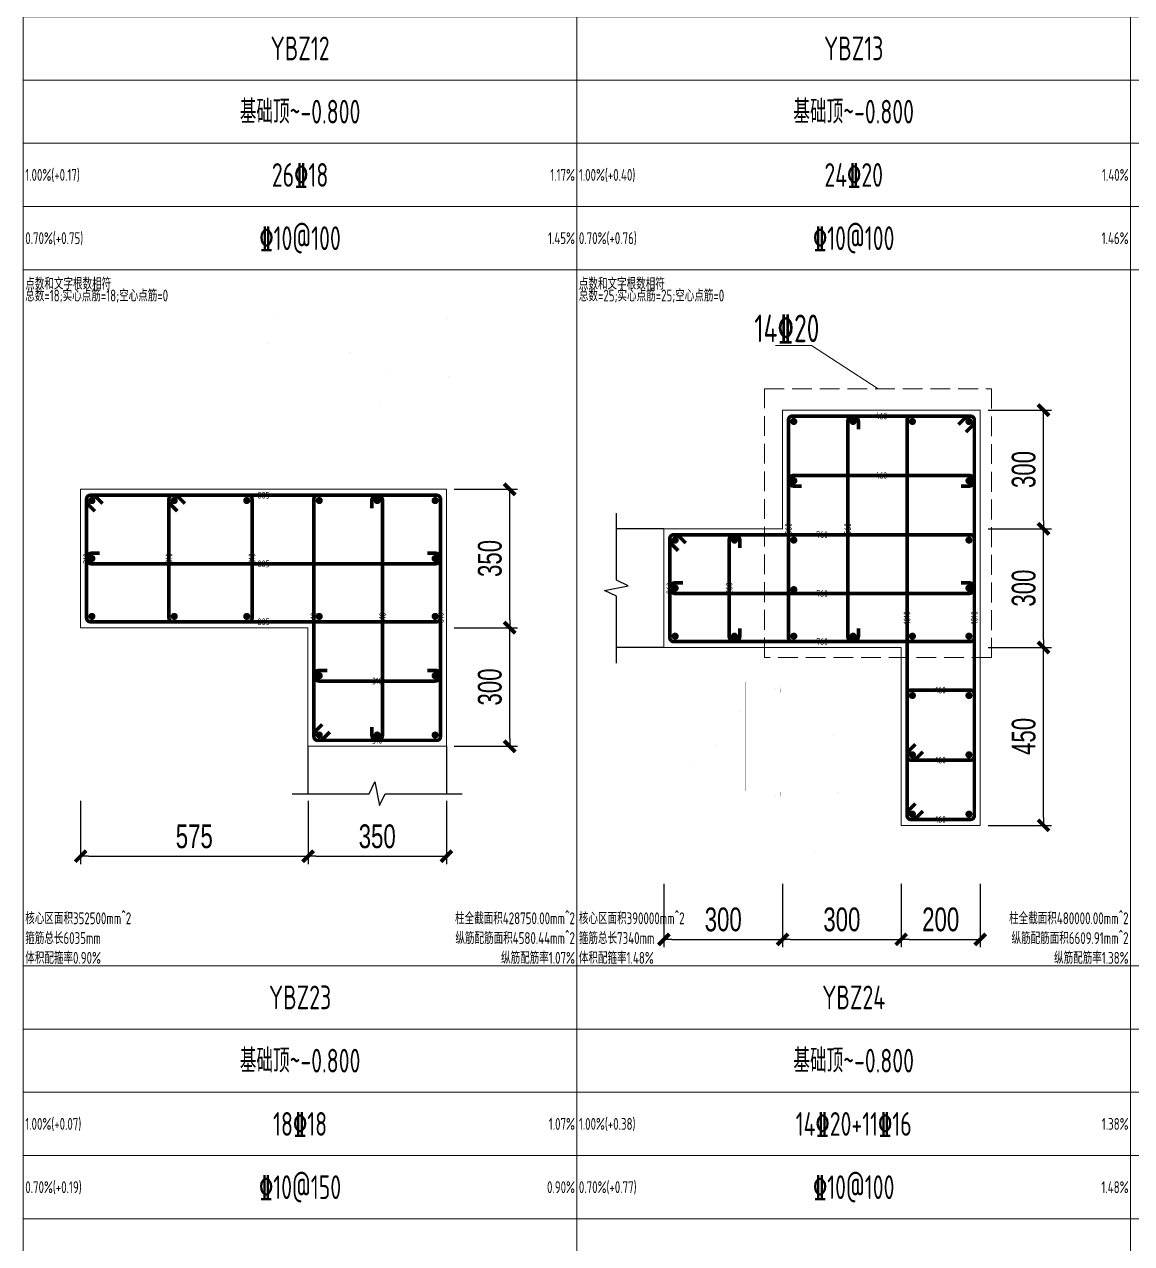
# Model space of a CAD drawing. Extents: x 5874492 to 7194610, y -939842 to -279257.
# Drawn here: x 6407375 to 6421375, y -486791 to -471373 of the extents above; entities that cross this region are included whole.
import ezdxf
from ezdxf.enums import TextEntityAlignment as Align

# ---------------------------------------------------------------- set-up
doc = ezdxf.new("R2010")
doc.units = 0
doc.header["$LTSCALE"] = 1000
doc.linetypes.add('DASH', pattern=[0.35, 0.25, -0.1])
for name, color, linetype, lineweight in [('S-墙柱-编号', 4, 'Continuous', 20), ('S-大样-REIN', 1, 'Continuous', 20), ('S-大样-实线', 2, 'Continuous', 20), ('S-板-楼板负筋', 1, 'Continuous', 20), ('S-通用-TAB', 7, 'Continuous', 20)]:
    doc.layers.add(name, color=color, linetype=linetype, lineweight=lineweight)
for name, color, linetype in [('S-大样-实线-pdx', 7, 'Continuous'), ('z-计算配筋', 7, 'Continuous'), ('z-详图标注', 3, 'Continuous')]:
    doc.layers.add(name, color=color, linetype=linetype)
doc.layers.add('箍筋长度', color=3, linetype='Continuous', plot=False)
doc.layers.add('配箍校核', color=34, linetype='Continuous', plot=False)
doc.styles.add('BW_Dim', font='Bweng.shx', dxfattribs={"width": 0.7, "bigfont": 'hztxt.shx'})
doc.styles.add('BW_Rein', font='tssdeng.shx', dxfattribs={"width": 0.7, "bigfont": 'hztxt.shx'})
doc.styles.add('TSSD_Rein', font='tssdeng.shx', dxfattribs={"width": 0.7, "bigfont": 'hztxt.shx'})
doc.dimstyles.new('Cyz_20_100', dxfattribs={"dimtxt": 300, "dimasz": 100, "dimexe": 100, "dimexo": 100, "dimgap": 100, "dimtad": 1, "dimdec": 0, "dimlfac": 0.2, "dimzin": 0, "dimdsep": 46, "dimtxsty": 'BW_Dim', "dimblk": '_bwk', "dimcen": 0, "dimclrt": 7, "dimadec": 0, "dimazin": 0, "dimtfac": 1, "dimtdec": 0, "dimtix": 1, "dimtmove": 2, "dimatfit": 0, "dimfxl": 0, "dimtolj": 1, "dimtzin": 0, "dimarcsym": 0})

# ---------------------------------------------------------------- blocks, each defined once
blk = doc.blocks.new('_bwk')
blk.add_line((-1, 0), (0, 0))
at = {"const_width": 0.5}
blk.add_lwpolyline([(-0.7, -0.7), (0.7, 0.7)], dxfattribs=at)
blk = doc.blocks.new('*D2195')
at = {"layer": 'Defpoints', "color": 0, "transparency": 16777216}
for p in [(6412711, -479002), (6413511, -479002), (6412711, -480502)]:
    blk.add_point(p, dxfattribs=at)
at = {"layer": 'z-详图标注', "color": 0, "lineweight": -2, "transparency": 16777216}
for p, q in [((6412811, -479002), (6413611, -479002)), ((6413511, -480402), (6413511, -479102)), ((6412811, -480502), (6413611, -480502))]:
    blk.add_line(p, q, dxfattribs=at)
at = {"layer": 'z-详图标注', "color": 0, "lineweight": -2, "transparency": 16777216, "xscale": 100, "yscale": 100, "zscale": 100}
for p, rotation in [((6413511, -479002), 90), ((6413511, -480502), 270)]:
    blk.add_blockref('_bwk', p, dxfattribs=dict(at, rotation=rotation))
at = {"layer": 'z-详图标注', "color": 7, "transparency": 16777216, "insert": (6413261, -479752), "char_height": 300, "attachment_point": 5, "rotation": 90, "style": 'BW_Dim'}
blk.add_mtext('\\A1;300', dxfattribs=at)
blk = doc.blocks.new('*D2196')
at = {"layer": 'Defpoints', "color": 0, "transparency": 16777216}
for p in [(6412711, -477252), (6413511, -477252), (6412711, -479002)]:
    blk.add_point(p, dxfattribs=at)
at = {"layer": 'z-详图标注', "color": 0, "lineweight": -2, "transparency": 16777216}
for p, q in [((6412811, -477252), (6413611, -477252)), ((6413511, -478902), (6413511, -477352)), ((6412811, -479002), (6413611, -479002))]:
    blk.add_line(p, q, dxfattribs=at)
at = {"layer": 'z-详图标注', "color": 0, "lineweight": -2, "transparency": 16777216, "xscale": 100, "yscale": 100, "zscale": 100}
for p, rotation in [((6413511, -477252), 90), ((6413511, -479002), 270)]:
    blk.add_blockref('_bwk', p, dxfattribs=dict(at, rotation=rotation))
at = {"layer": 'z-详图标注', "color": 7, "transparency": 16777216, "insert": (6413261, -478127), "char_height": 300, "attachment_point": 5, "rotation": 90, "style": 'BW_Dim'}
blk.add_mtext('\\A1;350', dxfattribs=at)
blk = doc.blocks.new('*D2197')
at = {"layer": 'Defpoints', "color": 0, "transparency": 16777216}
for p in [(6408086, -481092), (6410961, -481092), (6410961, -481892)]:
    blk.add_point(p, dxfattribs=at)
at = {"layer": 'z-详图标注', "color": 0, "lineweight": -2, "transparency": 16777216}
for p, q in [((6408086, -481192), (6408086, -481992)), ((6410961, -481192), (6410961, -481992)), ((6408186, -481892), (6410861, -481892))]:
    blk.add_line(p, q, dxfattribs=at)
at = {"layer": 'z-详图标注', "color": 0, "lineweight": -2, "transparency": 16777216, "xscale": 100, "yscale": 100, "zscale": 100, "rotation": 180}
blk.add_blockref('_bwk', (6408086, -481892), dxfattribs=at)
at = {"layer": 'z-详图标注', "color": 0, "lineweight": -2, "transparency": 16777216, "xscale": 100, "yscale": 100, "zscale": 100}
blk.add_blockref('_bwk', (6410961, -481892), dxfattribs=at)
at = {"layer": 'z-详图标注', "color": 7, "transparency": 16777216, "insert": (6409523, -481642), "char_height": 300, "attachment_point": 5, "style": 'BW_Dim'}
blk.add_mtext('\\A1;575', dxfattribs=at)
blk = doc.blocks.new('*D2198')
at = {"layer": 'Defpoints', "color": 0, "transparency": 16777216}
for p in [(6410961, -481092), (6412711, -481092), (6412711, -481892)]:
    blk.add_point(p, dxfattribs=at)
at = {"layer": 'z-详图标注', "color": 0, "lineweight": -2, "transparency": 16777216}
for p, q in [((6410961, -481192), (6410961, -481992)), ((6412711, -481192), (6412711, -481992)), ((6411061, -481892), (6412611, -481892))]:
    blk.add_line(p, q, dxfattribs=at)
at = {"layer": 'z-详图标注', "color": 0, "lineweight": -2, "transparency": 16777216, "xscale": 100, "yscale": 100, "zscale": 100, "rotation": 180}
blk.add_blockref('_bwk', (6410961, -481892), dxfattribs=at)
at = {"layer": 'z-详图标注', "color": 0, "lineweight": -2, "transparency": 16777216, "xscale": 100, "yscale": 100, "zscale": 100}
blk.add_blockref('_bwk', (6412711, -481892), dxfattribs=at)
at = {"layer": 'z-详图标注', "color": 7, "transparency": 16777216, "insert": (6411836, -481642), "char_height": 300, "attachment_point": 5, "style": 'BW_Dim'}
blk.add_mtext('\\A1;350', dxfattribs=at)
blk = doc.blocks.new('*D2199')
at = {"layer": 'Defpoints', "color": 0, "transparency": 16777216}
for p in [(6419461, -479252), (6420261, -479252), (6419461, -481502)]:
    blk.add_point(p, dxfattribs=at)
at = {"layer": 'z-详图标注', "color": 0, "lineweight": -2, "transparency": 16777216}
for p, q in [((6419561, -479252), (6420361, -479252)), ((6420261, -481402), (6420261, -479352)), ((6419561, -481502), (6420361, -481502))]:
    blk.add_line(p, q, dxfattribs=at)
at = {"layer": 'z-详图标注', "color": 0, "lineweight": -2, "transparency": 16777216, "xscale": 100, "yscale": 100, "zscale": 100}
for p, rotation in [((6420261, -479252), 90), ((6420261, -481502), 270)]:
    blk.add_blockref('_bwk', p, dxfattribs=dict(at, rotation=rotation))
at = {"layer": 'z-详图标注', "color": 7, "transparency": 16777216, "insert": (6420011, -480377), "char_height": 300, "attachment_point": 5, "rotation": 90, "style": 'BW_Dim'}
blk.add_mtext('\\A1;450', dxfattribs=at)
blk = doc.blocks.new('*D2200')
at = {"layer": 'Defpoints', "color": 0, "transparency": 16777216}
for p in [(6419461, -477752), (6420261, -477752), (6419461, -479252)]:
    blk.add_point(p, dxfattribs=at)
at = {"layer": 'z-详图标注', "color": 0, "lineweight": -2, "transparency": 16777216}
for p, q in [((6419561, -477752), (6420361, -477752)), ((6420261, -479152), (6420261, -477852)), ((6419561, -479252), (6420361, -479252))]:
    blk.add_line(p, q, dxfattribs=at)
at = {"layer": 'z-详图标注', "color": 0, "lineweight": -2, "transparency": 16777216, "xscale": 100, "yscale": 100, "zscale": 100}
for p, rotation in [((6420261, -477752), 90), ((6420261, -479252), 270)]:
    blk.add_blockref('_bwk', p, dxfattribs=dict(at, rotation=rotation))
at = {"layer": 'z-详图标注', "color": 7, "transparency": 16777216, "insert": (6420011, -478502), "char_height": 300, "attachment_point": 5, "rotation": 90, "style": 'BW_Dim'}
blk.add_mtext('\\A1;300', dxfattribs=at)
blk = doc.blocks.new('*D2201')
at = {"layer": 'Defpoints', "color": 0, "transparency": 16777216}
for p in [(6419461, -476252), (6420261, -476252), (6419461, -477752)]:
    blk.add_point(p, dxfattribs=at)
at = {"layer": 'z-详图标注', "color": 0, "lineweight": -2, "transparency": 16777216}
for p, q in [((6419561, -476252), (6420361, -476252)), ((6420261, -477652), (6420261, -476352)), ((6419561, -477752), (6420361, -477752))]:
    blk.add_line(p, q, dxfattribs=at)
at = {"layer": 'z-详图标注', "color": 0, "lineweight": -2, "transparency": 16777216, "xscale": 100, "yscale": 100, "zscale": 100}
for p, rotation in [((6420261, -476252), 90), ((6420261, -477752), 270)]:
    blk.add_blockref('_bwk', p, dxfattribs=dict(at, rotation=rotation))
at = {"layer": 'z-详图标注', "color": 7, "transparency": 16777216, "insert": (6420011, -477002), "char_height": 300, "attachment_point": 5, "rotation": 90, "style": 'BW_Dim'}
blk.add_mtext('\\A1;300', dxfattribs=at)
blk = doc.blocks.new('*D2202')
at = {"layer": 'Defpoints', "color": 0, "transparency": 16777216}
for p in [(6415461, -482143), (6416961, -482143), (6416961, -482943)]:
    blk.add_point(p, dxfattribs=at)
at = {"layer": 'z-详图标注', "color": 0, "lineweight": -2, "transparency": 16777216}
for p, q in [((6415461, -482243), (6415461, -483043)), ((6416961, -482243), (6416961, -483043)), ((6415561, -482943), (6416861, -482943))]:
    blk.add_line(p, q, dxfattribs=at)
at = {"layer": 'z-详图标注', "color": 0, "lineweight": -2, "transparency": 16777216, "xscale": 100, "yscale": 100, "zscale": 100, "rotation": 180}
blk.add_blockref('_bwk', (6415461, -482943), dxfattribs=at)
at = {"layer": 'z-详图标注', "color": 0, "lineweight": -2, "transparency": 16777216, "xscale": 100, "yscale": 100, "zscale": 100}
blk.add_blockref('_bwk', (6416961, -482943), dxfattribs=at)
at = {"layer": 'z-详图标注', "color": 7, "transparency": 16777216, "insert": (6416211, -482693), "char_height": 300, "attachment_point": 5, "style": 'BW_Dim'}
blk.add_mtext('\\A1;300', dxfattribs=at)
blk = doc.blocks.new('*D2203')
at = {"layer": 'Defpoints', "color": 0, "transparency": 16777216}
for p in [(6416961, -482143), (6418461, -482143), (6418461, -482943)]:
    blk.add_point(p, dxfattribs=at)
at = {"layer": 'z-详图标注', "color": 0, "lineweight": -2, "transparency": 16777216}
for p, q in [((6416961, -482243), (6416961, -483043)), ((6418461, -482243), (6418461, -483043)), ((6417061, -482943), (6418361, -482943))]:
    blk.add_line(p, q, dxfattribs=at)
at = {"layer": 'z-详图标注', "color": 0, "lineweight": -2, "transparency": 16777216, "xscale": 100, "yscale": 100, "zscale": 100, "rotation": 180}
blk.add_blockref('_bwk', (6416961, -482943), dxfattribs=at)
at = {"layer": 'z-详图标注', "color": 0, "lineweight": -2, "transparency": 16777216, "xscale": 100, "yscale": 100, "zscale": 100}
blk.add_blockref('_bwk', (6418461, -482943), dxfattribs=at)
at = {"layer": 'z-详图标注', "color": 7, "transparency": 16777216, "insert": (6417711, -482693), "char_height": 300, "attachment_point": 5, "style": 'BW_Dim'}
blk.add_mtext('\\A1;300', dxfattribs=at)
blk = doc.blocks.new('*D2204')
at = {"layer": 'Defpoints', "color": 0, "transparency": 16777216}
for p in [(6418461, -482143), (6419461, -482143), (6419461, -482943)]:
    blk.add_point(p, dxfattribs=at)
at = {"layer": 'z-详图标注', "color": 0, "lineweight": -2, "transparency": 16777216}
for p, q in [((6418461, -482243), (6418461, -483043)), ((6419461, -482243), (6419461, -483043)), ((6418561, -482943), (6419361, -482943))]:
    blk.add_line(p, q, dxfattribs=at)
at = {"layer": 'z-详图标注', "color": 0, "lineweight": -2, "transparency": 16777216, "xscale": 100, "yscale": 100, "zscale": 100, "rotation": 180}
blk.add_blockref('_bwk', (6418461, -482943), dxfattribs=at)
at = {"layer": 'z-详图标注', "color": 0, "lineweight": -2, "transparency": 16777216, "xscale": 100, "yscale": 100, "zscale": 100}
blk.add_blockref('_bwk', (6419461, -482943), dxfattribs=at)
at = {"layer": 'z-详图标注', "color": 7, "transparency": 16777216, "insert": (6418961, -482693), "char_height": 300, "attachment_point": 5, "style": 'BW_Dim'}
blk.add_mtext('\\A1;200', dxfattribs=at)

msp = doc.modelspace()

# ---------------------------------------------------------------- linework, layer by layer
at = {"layer": 'S-墙柱-编号'}
msp.add_lwpolyline([(6418168.7, -475982.2), (6417326.7, -475434.7), (6416873.2, -475434.7)], dxfattribs=at)
at = {"layer": 'S-墙柱-编号', "linetype": 'DASH'}
msp.add_lwpolyline([(6416732.6, -475982.2), (6419604.9, -475982.2), (6419604.9, -479377.4), (6416732.6, -479377.4)], close=True, dxfattribs=at)
at = {"layer": 'S-大样-REIN', "const_width": 45}
for points in [[(6417080.7, -476394.6, 1), (6417125.7, -476394.6, 1)], [(6417830.7, -476394.6, 1), (6417875.7, -476394.6, 1)], [(6418580.7, -476394.6, 1), (6418625.7, -476394.6, 1)], [(6419295.7, -476394.6, 1), (6419340.7, -476394.6, 1)], [(6417080.7, -477144.6, 1), (6417125.7, -477144.6, 1)], [(6419295.7, -477144.6, 1), (6419340.7, -477144.6, 1)], [(6408205.7, -477394.6, 1), (6408250.7, -477394.6, 1)], [(6409247.4, -477394.6, 1), (6409292.4, -477394.6, 1)], [(6410164, -477394.6, 1), (6410209, -477394.6, 1)], [(6411080.7, -477394.6, 1), (6411125.7, -477394.6, 1)], [(6411813.2, -477394.6, 1), (6411858.2, -477394.6, 1)], [(6412545.7, -477394.6, 1), (6412590.7, -477394.6, 1)], [(6415580.7, -477894.6, 1), (6415625.7, -477894.6, 1)], [(6416330.7, -477894.6, 1), (6416375.7, -477894.6, 1)], [(6417080.7, -477894.6, 1), (6417125.7, -477894.6, 1)], [(6419295.7, -477894.6, 1), (6419340.7, -477894.6, 1)], [(6408205.7, -478127.1, 1), (6408250.7, -478127.1, 1)], [(6412545.7, -478127.1, 1), (6412590.7, -478127.1, 1)], [(6415580.7, -478502.1, 1), (6415625.7, -478502.1, 1)], [(6417080.7, -478521, 1), (6417125.7, -478521, 1)], [(6419295.7, -478502.1, 1), (6419340.7, -478502.1, 1)], [(6408205.7, -478859.6, 1), (6408250.7, -478859.6, 1)], [(6409247.4, -478859.6, 1), (6409292.4, -478859.6, 1)], [(6410164, -478859.6, 1), (6410209, -478859.6, 1)], [(6411080.7, -478859.6, 1), (6411125.7, -478859.6, 1)], [(6412545.7, -478859.6, 1), (6412590.7, -478859.6, 1)], [(6415580.7, -479109.6, 1), (6415625.7, -479109.6, 1)], [(6416330.7, -479109.6, 1), (6416375.7, -479109.6, 1)], [(6417080.7, -479109.6, 1), (6417125.7, -479109.6, 1)], [(6417830.7, -479109.6, 1), (6417875.7, -479109.6, 1)], [(6418580.7, -479109.6, 1), (6418625.7, -479109.6, 1)], [(6419295.7, -479109.6, 1), (6419340.7, -479109.6, 1)], [(6411080.7, -479609.6, 1), (6411125.7, -479609.6, 1)], [(6412545.7, -479609.6, 1), (6412590.7, -479609.6, 1)], [(6418580.7, -479859.6, 1), (6418625.7, -479859.6, 1)], [(6419295.7, -479859.6, 1), (6419340.7, -479859.6, 1)], [(6411080.7, -480359.6, 1), (6411125.7, -480359.6, 1)], [(6411813.2, -480359.6, 1), (6411858.2, -480359.6, 1)], [(6412545.7, -480359.6, 1), (6412590.7, -480359.6, 1)], [(6418580.7, -480609.6, 1), (6418625.7, -480609.6, 1)], [(6419295.7, -480609.6, 1), (6419340.7, -480609.6, 1)], [(6418580.7, -481359.6, 1), (6418625.7, -481359.6, 1)], [(6419295.7, -481359.6, 1), (6419340.7, -481359.6, 1)]]:
    msp.add_lwpolyline(points, format="xyb", close=True, dxfattribs=at)
at = {"layer": 'S-大样-实线'}
for points in [[(6418460.7, -479252.1), (6418460.7, -481502.1), (6419460.7, -481502.1), (6419460.7, -476252.1), (6416960.7, -476252.1), (6416960.7, -477752.1), (6415460.7, -477752.1), (6415460.7, -479252.1)], [(6410960.7, -479002.1), (6410960.7, -480502.1), (6412710.7, -480502.1), (6412710.7, -477252.1), (6408085.7, -477252.1), (6408085.7, -479002.1)]]:
    msp.add_lwpolyline(points, close=True, dxfattribs=at)
at = {"layer": 'S-大样-实线-pdx'}
for points in [[(6414860.7, -479452.1), (6414860.7, -478602.1), (6414710.7, -478532.1), (6415010.7, -478472.1), (6414860.7, -478402.1), (6414860.7, -477552.1)], [(6415460.7, -477752.1), (6414860.7, -477752.1)], [(6415460.7, -479252.1), (6414860.7, -479252.1)], [(6410960.7, -480502.1), (6410960.7, -481102.1)], [(6412710.7, -480502.1), (6412710.7, -481102.1)], [(6410760.7, -481102.1), (6411735.7, -481102.1), (6411805.7, -480952.1), (6411865.7, -481252.1), (6411935.7, -481102.1), (6412910.7, -481102.1)]]:
    msp.add_lwpolyline(points, dxfattribs=at)
at = {"layer": 'S-板-楼板负筋'}
for points, const_width in [([(6410494.9, -474709.1), (6410449, -474663.1, -0.1989124), (6410442, -474646.1), (6410442, -474632.3, -0.4142136), (6410466, -474608.3), (6412593, -474608.3, -0.4142136), (6412617, -474632.3), (6412617, -475384.3, -0.4142136), (6412593, -475408.3), (6410466, -475408.3, -0.4142136), (6410442, -475384.3), (6410442, -474632.3, -0.4142136), (6410466, -474608.3), (6410479.7, -474608.3, -0.1989124), (6410496.7, -474615.4), (6410542.7, -474661.3)], 0.1), ([(6411973.9, -476161.6), (6411928, -476207.6, -0.1989124), (6411911, -476214.6), (6411897.2, -476214.6, -0.4142136), (6411873.2, -476190.6), (6411873.2, -474688.6, -0.4142136), (6411897.2, -474664.6), (6412649.2, -474664.6, -0.4142136), (6412673.2, -474688.6), (6412673.2, -476190.6, -0.4142136), (6412649.2, -476214.6), (6411897.2, -476214.6, -0.4142136), (6411873.2, -476190.6), (6411873.2, -476176.8, -0.1989124), (6411880.2, -476159.8), (6411926.2, -476113.9)], 0.1), ([(6412239.5, -474673.3), (6412239.5, -474623.3, -1), (6412307, -474623.3), (6412307, -476105.8, -1), (6412239.5, -476105.8), (6412239.5, -476055.8)], 0.1), ([(6411057.3, -474792.6), (6411011.3, -474746.6, 0.1989124), (6410994.3, -474739.6), (6410980.5, -474739.6, 0.4142136), (6410956.5, -474763.6), (6410956.5, -475515.6, 0.4142136), (6410980.5, -475539.6), (6411458.4, -475539.6, 0.4142136), (6411482.4, -475515.6), (6411482.4, -474763.6, 0.4142136), (6411458.4, -474739.6), (6410980.5, -474739.6, 0.4142136), (6410956.5, -474763.6), (6410956.5, -474777.4, 0.1989124), (6410963.6, -474794.4), (6411009.5, -474840.3)], 0.1), ([(6412664.5, -475030.8), (6412714.5, -475030.8, -1), (6412714.5, -475098.3), (6410607, -475098.3, -1), (6410607, -475030.8), (6410657, -475030.8)], 0.1), ([(6412664.5, -475772.1), (6412714.5, -475772.1, -1), (6412714.5, -475839.6), (6411982, -475839.6, -1), (6411982, -475772.1), (6412032, -475772.1)], 0.1), ([(6419184.3, -476433.1), (6419276.2, -476341.2, -0.1989124), (6419310.1, -476327.1), (6419337.7, -476327.1, -0.4142136), (6419385.7, -476375.1), (6419385.7, -479129.1, -0.4142136), (6419337.7, -479177.1), (6417083.7, -479177.1, -0.4142136), (6417035.7, -479129.1), (6417035.7, -476375.1, -0.4142136), (6417083.7, -476327.1), (6419337.7, -476327.1, -0.4142136), (6419385.7, -476375.1), (6419385.7, -476402.7, -0.1989124), (6419371.6, -476436.6), (6419279.7, -476528.5)], 45), ([(6417920.7, -479009.6), (6417920.7, -479109.6, -1), (6417785.7, -479109.6), (6417785.7, -476394.6, -1), (6417920.7, -476394.6), (6417920.7, -476494.6)], 45), ([(6418737.1, -481321.1), (6418645.2, -481413, -0.1989124), (6418611.3, -481427.1), (6418583.7, -481427.1, -0.4142136), (6418535.7, -481379.1), (6418535.7, -476375.1, -0.4142136), (6418583.7, -476327.1), (6419337.7, -476327.1, -0.4142136), (6419385.7, -476375.1), (6419385.7, -481379.1, -0.4142136), (6419337.7, -481427.1), (6418583.7, -481427.1, -0.4142136), (6418535.7, -481379.1), (6418535.7, -481351.5, -0.1989124), (6418549.8, -481317.6), (6418641.7, -481225.7)], 45), ([(6417203.2, -477212.1), (6417103.2, -477212.1, -1), (6417103.2, -477077.1), (6419318.2, -477077.1, -1), (6419318.2, -477212.1), (6419218.2, -477212.1)], 45), ([(6408266.7, -477528.5), (6408174.8, -477436.6, -0.1989124), (6408160.7, -477402.7), (6408160.7, -477375.1, -0.4142136), (6408208.7, -477327.1), (6412587.7, -477327.1, -0.4142136), (6412635.7, -477375.1), (6412635.7, -478879.1, -0.4142136), (6412587.7, -478927.1), (6408208.7, -478927.1, -0.4142136), (6408160.7, -478879.1), (6408160.7, -477375.1, -0.4142136), (6408208.7, -477327.1), (6408236.3, -477327.1, -0.1989124), (6408270.2, -477341.2), (6408362.1, -477433.1)], 45), ([(6409403.8, -477433.1), (6409311.9, -477341.2, 0.1989124), (6409277.9, -477327.1), (6409250.4, -477327.1, 0.4142136), (6409202.4, -477375.1), (6409202.4, -478879.1, 0.4142136), (6409250.4, -478927.1), (6410206, -478927.1, 0.4142136), (6410254, -478879.1), (6410254, -477375.1, 0.4142136), (6410206, -477327.1), (6409250.4, -477327.1, 0.4142136), (6409202.4, -477375.1), (6409202.4, -477402.7, 0.1989124), (6409216.4, -477436.6), (6409308.4, -477528.5)], 45), ([(6411237.1, -480321.1), (6411145.2, -480413, -0.1989124), (6411111.3, -480427.1), (6411083.7, -480427.1, -0.4142136), (6411035.7, -480379.1), (6411035.7, -477375.1, -0.4142136), (6411083.7, -477327.1), (6412587.7, -477327.1, -0.4142136), (6412635.7, -477375.1), (6412635.7, -480379.1, -0.4142136), (6412587.7, -480427.1), (6411083.7, -480427.1, -0.4142136), (6411035.7, -480379.1), (6411035.7, -480351.5, -0.1989124), (6411049.8, -480317.6), (6411141.7, -480225.7)], 45), ([(6411768.2, -477494.6), (6411768.2, -477394.6, -1), (6411903.2, -477394.6), (6411903.2, -480359.6, -1), (6411768.2, -480359.6), (6411768.2, -480259.6)], 45), ([(6415641.7, -478028.5), (6415549.8, -477936.6, -0.1989124), (6415535.7, -477902.7), (6415535.7, -477875.1, -0.4142136), (6415583.7, -477827.1), (6419337.7, -477827.1, -0.4142136), (6419385.7, -477875.1), (6419385.7, -479129.1, -0.4142136), (6419337.7, -479177.1), (6415583.7, -479177.1, -0.4142136), (6415535.7, -479129.1), (6415535.7, -477875.1, -0.4142136), (6415583.7, -477827.1), (6415611.3, -477827.1, -0.1989124), (6415645.2, -477841.2), (6415737.1, -477933.1)], 45), ([(6416420.7, -479009.6), (6416420.7, -479109.6, -1), (6416285.7, -479109.6), (6416285.7, -477894.6, -1), (6416420.7, -477894.6), (6416420.7, -477994.6)], 45), ([(6412468.2, -478059.6), (6412568.2, -478059.6, -1), (6412568.2, -478194.6), (6408228.2, -478194.6, -1), (6408228.2, -478059.6), (6408328.2, -478059.6)], 45), ([(6419218.2, -478434.6), (6419318.2, -478434.6, -1), (6419318.2, -478569.6), (6415603.2, -478569.6, -1), (6415603.2, -478434.6), (6415703.2, -478434.6)], 45), ([(6412468.2, -479542.1), (6412568.2, -479542.1, -1), (6412568.2, -479677.1), (6411103.2, -479677.1, -1), (6411103.2, -479542.1), (6411203.2, -479542.1)], 45), ([(6417566.9, -479716.6), (6417612.9, -479670.6, -0.1989124), (6417629.9, -479663.6), (6417643.7, -479663.6, -0.4142136), (6417667.7, -479687.6), (6417667.7, -481064.6, -0.4142136), (6417643.7, -481088.6), (6416516.7, -481088.6, -0.4142136), (6416492.7, -481064.6), (6416492.7, -479687.6, -0.4142136), (6416516.7, -479663.6), (6417643.7, -479663.6, -0.4142136), (6417667.7, -479687.6), (6417667.7, -479701.4, -0.1989124), (6417660.6, -479718.3), (6417614.7, -479764.3)], 0.1), ([(6416935.2, -481079.8), (6416935.2, -481129.8, -1), (6416867.7, -481129.8), (6416867.7, -479772.3, -1), (6416935.2, -479772.3), (6416935.2, -479822.3)], 0.1), ([(6417287.1, -482216.8), (6417241.2, -482262.8, -0.1989124), (6417224.2, -482269.8), (6417210.4, -482269.8, -0.4142136), (6417186.4, -482245.8), (6417186.4, -479743.8, -0.4142136), (6417210.4, -479719.8), (6417587.4, -479719.8, -0.4142136), (6417611.4, -479743.8), (6417611.4, -482245.8, -0.4142136), (6417587.4, -482269.8), (6417210.4, -482269.8, -0.4142136), (6417186.4, -482245.8), (6417186.4, -482232, -0.1989124), (6417193.4, -482215.1), (6417239.4, -482169.1)], 0.1), ([(6418641.7, -480475.7), (6418549.8, -480567.6, 0.1989124), (6418535.7, -480601.5), (6418535.7, -480629.1, 0.4142136), (6418583.7, -480677.1), (6419337.7, -480677.1, 0.4142136), (6419385.7, -480629.1), (6419385.7, -479840.1, 0.4142136), (6419337.7, -479792.1), (6418583.7, -479792.1, 0.4142136), (6418535.7, -479840.1), (6418535.7, -480629.1, 0.4142136), (6418583.7, -480677.1), (6418611.3, -480677.1, 0.1989124), (6418645.2, -480663), (6418737.1, -480571.1)], 45), ([(6416501.4, -480106.1), (6416451.4, -480106.1, -1), (6416451.4, -480038.6), (6417558.9, -480038.6, -1), (6417558.9, -480106.1), (6417508.9, -480106.1)], 0.1), ([(6415739.4, -480458), (6415693.4, -480412.1, -0.1989124), (6415686.4, -480395.1), (6415686.4, -480381.3, -0.4142136), (6415710.4, -480357.3), (6417587.4, -480357.3, -0.4142136), (6417611.4, -480381.3), (6417611.4, -481008.3, -0.4142136), (6417587.4, -481032.3), (6415710.4, -481032.3, -0.4142136), (6415686.4, -481008.3), (6415686.4, -480381.3, -0.4142136), (6415710.4, -480357.3), (6415724.2, -480357.3, -0.1989124), (6415741.2, -480364.4), (6415787.1, -480410.3)], 0.1), ([(6416185.2, -481079.8), (6416185.2, -481129.8, -1), (6416117.7, -481129.8), (6416117.7, -480522.3, -1), (6416185.2, -480522.3), (6416185.2, -480572.3)], 0.1), ([(6417658.9, -480717.3), (6417708.9, -480717.3, -1), (6417708.9, -480784.8), (6415851.4, -480784.8, -1), (6415851.4, -480717.3), (6415901.4, -480717.3)], 0.1), ([(6417370.7, -481737.9), (6417324.7, -481783.8, 0.1989124), (6417317.7, -481800.8), (6417317.7, -481814.6, 0.4142136), (6417341.7, -481838.6), (6417718.7, -481838.6, 0.4142136), (6417742.7, -481814.6), (6417742.7, -481420.1, 0.4142136), (6417718.7, -481396.1), (6417341.7, -481396.1, 0.4142136), (6417317.7, -481420.1), (6417317.7, -481814.6, 0.4142136), (6417341.7, -481838.6), (6417355.4, -481838.6, 0.1989124), (6417372.4, -481831.5), (6417418.4, -481785.6)], 0.1)]:
    msp.add_lwpolyline(points, format="xyb", dxfattribs=dict(at, const_width=const_width))
at = {"layer": 'S-通用-TAB'}
for points in [[(6407360.7, -474477.1), (6407360.7, -462477.1), (6414360.7, -462477.1), (6414360.7, -474477.1), (6407360.7, -474477.1), (6407360.7, -471277.1), (6414360.7, -471277.1), (6414360.7, -472077.1), (6407360.7, -472077.1), (6407360.7, -472877.1), (6414360.7, -472877.1), (6414360.7, -473677.1), (6407360.7, -473677.1), (6407360.7, -474477.1)], [(6414360.7, -474477.1), (6414360.7, -462477.1), (6421360.7, -462477.1), (6421360.7, -474477.1), (6414360.7, -474477.1), (6414360.7, -471277.1), (6421360.7, -471277.1), (6421360.7, -472077.1), (6414360.7, -472077.1), (6414360.7, -472877.1), (6421360.7, -472877.1), (6421360.7, -473677.1), (6414360.7, -473677.1), (6414360.7, -474477.1)], [(6421360.7, -474477.1), (6421360.7, -462477.1), (6428360.7, -462477.1), (6428360.7, -474477.1), (6421360.7, -474477.1), (6421360.7, -471277.1), (6428360.7, -471277.1), (6428360.7, -472077.1), (6421360.7, -472077.1), (6421360.7, -472877.1), (6428360.7, -472877.1), (6428360.7, -473677.1), (6421360.7, -473677.1), (6421360.7, -474477.1)], [(6407360.7, -486477.1), (6407360.7, -474477.1), (6414360.7, -474477.1), (6414360.7, -486477.1), (6407360.7, -486477.1), (6407360.7, -483277.1), (6414360.7, -483277.1), (6414360.7, -484077.1), (6407360.7, -484077.1), (6407360.7, -484877.1), (6414360.7, -484877.1), (6414360.7, -485677.1), (6407360.7, -485677.1), (6407360.7, -486477.1)], [(6414360.7, -486477.1), (6414360.7, -474477.1), (6421360.7, -474477.1), (6421360.7, -486477.1), (6414360.7, -486477.1), (6414360.7, -483277.1), (6421360.7, -483277.1), (6421360.7, -484077.1), (6414360.7, -484077.1), (6414360.7, -484877.1), (6421360.7, -484877.1), (6421360.7, -485677.1), (6414360.7, -485677.1), (6414360.7, -486477.1)], [(6421360.7, -486477.1), (6421360.7, -474477.1), (6428360.7, -474477.1), (6428360.7, -486477.1), (6421360.7, -486477.1), (6421360.7, -483277.1), (6428360.7, -483277.1), (6428360.7, -484077.1), (6421360.7, -484077.1), (6421360.7, -484877.1), (6428360.7, -484877.1), (6428360.7, -485677.1), (6421360.7, -485677.1), (6421360.7, -486477.1)], [(6407360.7, -498477.1), (6407360.7, -486477.1), (6414360.7, -486477.1), (6414360.7, -498477.1), (6407360.7, -498477.1), (6407360.7, -495277.1), (6414360.7, -495277.1), (6414360.7, -496077.1), (6407360.7, -496077.1), (6407360.7, -496877.1), (6414360.7, -496877.1), (6414360.7, -497677.1), (6407360.7, -497677.1), (6407360.7, -498477.1)], [(6414360.7, -498477.1), (6414360.7, -486477.1), (6421360.7, -486477.1), (6421360.7, -498477.1), (6414360.7, -498477.1), (6414360.7, -495277.1), (6421360.7, -495277.1), (6421360.7, -496077.1), (6414360.7, -496077.1), (6414360.7, -496877.1), (6421360.7, -496877.1), (6421360.7, -497677.1), (6414360.7, -497677.1), (6414360.7, -498477.1)]]:
    msp.add_lwpolyline(points, dxfattribs=at)

# ---------------------------------------------------------------- texts
at = {"layer": 'S-墙柱-编号', "style": 'TSSD_Rein', "width": 0.7}
msp.add_text('14\x8420', height=350, dxfattribs=at).set_placement((6417015.7, -475217.1), align=Align.MIDDLE_CENTER)
at = {"layer": 'z-计算配筋', "color": 3, "style": 'BW_Rein', "width": 0.7}
for s, p in [('YBZ12', (6410860.7, -471677.1)), ('YBZ13', (6417860.7, -471677.1)), ('YBZ23', (6410860.7, -483677.1)), ('YBZ24', (6417860.7, -483677.1))]:
    msp.add_text(s, height=300, dxfattribs=at).set_placement(p, align=Align.MIDDLE_CENTER)
at = {"layer": 'z-计算配筋', "style": 'BW_Rein', "width": 0.7}
for s, p in [('基础顶~-0.800', (6410860.7, -472477.1)), ('基础顶~-0.800', (6417860.7, -472477.1)), ('26\x8418', (6410860.7, -473277.1)), ('24\x8420', (6417860.7, -473277.1)), ('\x8410@100', (6410860.7, -474077.1)), ('\x8410@100', (6417860.7, -474077.1)), ('基础顶~-0.800', (6410860.7, -484477.1)), ('基础顶~-0.800', (6417860.7, -484477.1)), ('18\x8418', (6410860.7, -485277.1)), ('14\x8420+11\x8416', (6417860.7, -485277.1)), ('\x8410@150', (6410860.7, -486077.1)), ('\x8410@100', (6417860.7, -486077.1))]:
    msp.add_text(s, height=300, dxfattribs=at).set_placement(p, align=Align.MIDDLE_CENTER)
at = {"layer": '箍筋长度', "style": 'BW_Rein', "width": 0.7}
for s, p in [('460', (6418210.7, -476327.1)), ('460', (6418210.7, -477077.1)), ('885', (6410398.2, -477327.1)), ('760', (6417460.7, -477827.1)), ('885', (6410398.2, -478194.6)), ('760', (6417460.7, -478569.6)), ('885', (6410398.2, -478927.1)), ('760', (6417460.7, -479177.1)), ('310', (6411835.7, -479677.1)), ('160', (6418960.7, -479792.1)), ('310', (6411835.7, -480427.1)), ('160', (6418960.7, -480677.1)), ('160', (6418960.7, -481427.1))]:
    msp.add_text(s, height=85, dxfattribs=at).set_placement(p, align=Align.MIDDLE_CENTER)
for s, p in [('560', (6417035.7, -477752.1)), ('560', (6417785.7, -477752.1)), ('310', (6408160.7, -478127.1)), ('310', (6409202.4, -478127.1)), ('310', (6410254, -478127.1)), ('260', (6415535.7, -478502.1)), ('260', (6416285.7, -478502.1)), ('610', (6411035.7, -478877.1)), ('610', (6411903.2, -478877.1)), ('610', (6412635.7, -478877.1)), ('1010', (6418535.7, -478877.1)), ('1010', (6419385.7, -478877.1))]:
    msp.add_text(s, height=85, rotation=90, dxfattribs=at).set_placement(p, align=Align.MIDDLE_CENTER)
at = {"layer": '配箍校核', "style": 'BW_Rein', "width": 0.7}
for s, p in [('1.00%(+0.17)', (6407385.7, -473277.1)), ('1.00%(+0.40)', (6414385.7, -473277.1)), ('0.70%(+0.75)', (6407385.7, -474077.1)), ('0.70%(+0.76)', (6414385.7, -474077.1)), ('1.00%(+0.07)', (6407385.7, -485277.1)), ('1.00%(+0.38)', (6414385.7, -485277.1)), ('0.70%(+0.19)', (6407385.7, -486077.1)), ('0.70%(+0.77)', (6414385.7, -486077.1))]:
    msp.add_text(s, height=150, dxfattribs=at).set_placement(p, align=Align.MIDDLE_LEFT)
for s, p in [('1.17%', (6414335.7, -473277.1)), ('1.40%', (6421335.7, -473277.1)), ('1.45%', (6414335.7, -474077.1)), ('1.46%', (6421335.7, -474077.1)), ('1.07%', (6414335.7, -485277.1)), ('1.38%', (6421335.7, -485277.1)), ('0.90%', (6414335.7, -486077.1)), ('1.48%', (6421335.7, -486077.1))]:
    msp.add_text(s, height=150, dxfattribs=at).set_placement(p, align=Align.MIDDLE_RIGHT)
for s, p in [('点数和文字根数相符', (6407385.7, -474727.1)), ('点数和文字根数相符', (6414385.7, -474727.1)), ('总数=18;实心点筋=18;空心点筋=0', (6407385.7, -474877.1)), ('总数=25;实心点筋=25;空心点筋=0', (6414385.7, -474877.1)), ('核心区面积352500mm^ 2', (6407385.7, -482752.1)), ('核心区面积390000mm^ 2', (6414385.7, -482752.1)), ('箍筋总长6035mm', (6407385.7, -483002.1)), ('箍筋总长7340mm', (6414385.7, -483002.1)), ('体积配箍率0.90%', (6407385.7, -483252.1)), ('体积配箍率1.48%', (6414385.7, -483252.1))]:
    msp.add_text(s, height=150, dxfattribs=at).set_placement(p)
for s, p in [('柱全截面积428750.00mm^ 2', (6414335.7, -482752.1)), ('柱全截面积480000.00mm^ 2', (6421335.7, -482752.1)), ('纵筋配筋面积4580.44mm^ 2', (6414335.7, -483002.1)), ('纵筋配筋面积6609.91mm^ 2', (6421335.7, -483002.1)), ('纵筋配筋率1.07%', (6414335.7, -483252.1)), ('纵筋配筋率1.38%', (6421335.7, -483252.1))]:
    msp.add_text(s, height=150, dxfattribs=at).set_placement(p, align=Align.RIGHT)

# ---------------------------------------------------------------- dimensions: what is measured, and where the dimension line sits
at = {"layer": 'z-详图标注'}
for base, p1, p2, picture, middle in [((6420260.7, -476252.1), (6419460.7, -477752.1), (6419460.7, -476252.1), '*D2201', (6420010.7, -477002.1)), ((6413510.7, -477252.1), (6412710.7, -479002.1), (6412710.7, -477252.1), '*D2196', (6413260.7, -478127.1)), ((6420260.7, -477752.1), (6419460.7, -479252.1), (6419460.7, -477752.1), '*D2200', (6420010.7, -478502.1)), ((6413510.7, -479002.1), (6412710.7, -480502.1), (6412710.7, -479002.1), '*D2195', (6413260.7, -479752.1)), ((6420260.7, -479252.1), (6419460.7, -481502.1), (6419460.7, -479252.1), '*D2199', (6420010.7, -480377.1))]:
    dim = msp.add_linear_dim(base=base, p1=p1, p2=p2, angle=90, dimstyle='Cyz_20_100', dxfattribs=at)
    dim.commit()
    dim.dimension.update_dxf_attribs({"geometry": picture, "text_midpoint": middle})
for base, p1, p2, picture, middle in [((6410960.7, -481891.6), (6408085.7, -481091.6), (6410960.7, -481091.6), '*D2197', (6409523.2, -481641.6)), ((6412710.7, -481891.6), (6410960.7, -481091.6), (6412710.7, -481091.6), '*D2198', (6411835.7, -481641.6)), ((6416960.7, -482942.6), (6415460.7, -482142.6), (6416960.7, -482142.6), '*D2202', (6416210.7, -482692.6)), ((6418460.7, -482942.6), (6416960.7, -482142.6), (6418460.7, -482142.6), '*D2203', (6417710.7, -482692.6)), ((6419460.7, -482942.6), (6418460.7, -482142.6), (6419460.7, -482142.6), '*D2204', (6418960.7, -482692.6))]:
    dim = msp.add_linear_dim(base=base, p1=p1, p2=p2, dimstyle='Cyz_20_100', dxfattribs=at)
    dim.commit()
    dim.dimension.update_dxf_attribs({"geometry": picture, "text_midpoint": middle})

doc.saveas('drawing.dxf')
